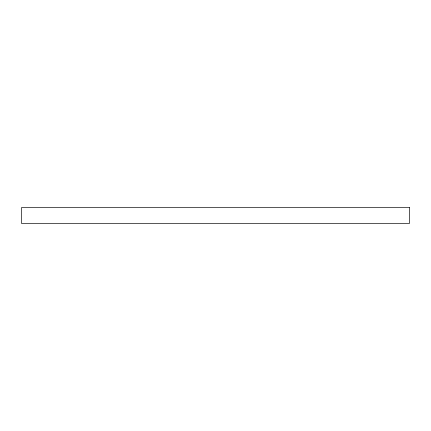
<?xml version="1.0" encoding="UTF-8"?>
<svg xmlns="http://www.w3.org/2000/svg" width="431" height="431" viewBox="0 0 431 431"><rect width="100%" height="100%" fill="white"/><g stroke="black" fill="none" stroke-linecap="round" stroke-linejoin="round"><path stroke-width="0.65" d="M409.45 207.532L21.55 207.532L21.55 223.468L409.45 223.468L409.45 207.532"/></g></svg>
